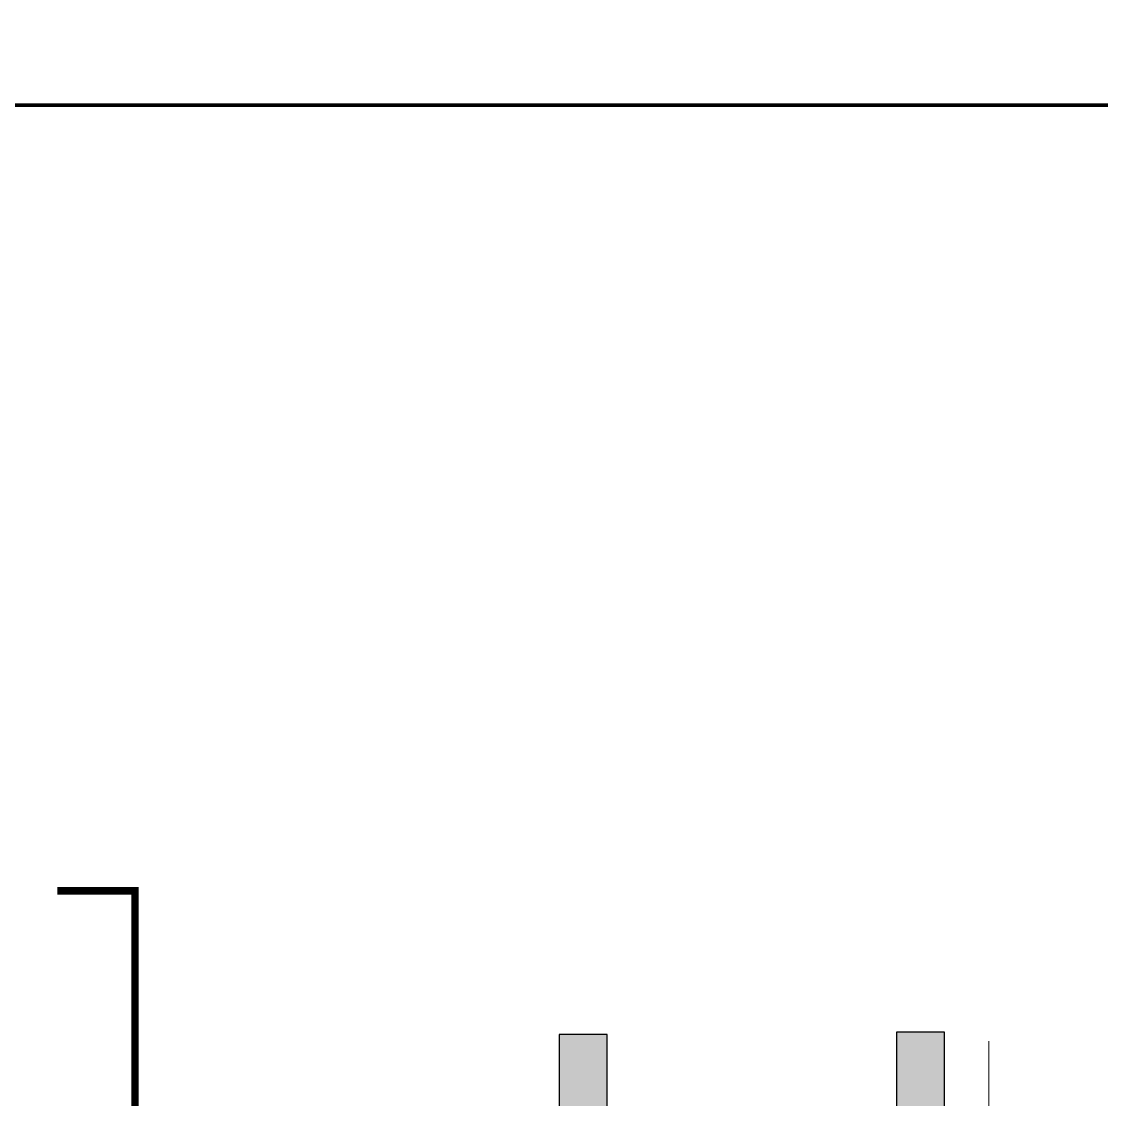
# Model space of a CAD drawing. Header units: millimetres. Extents: x 13114 to 67229, y 22859 to 38520.
# Drawn here: x 18976.8 to 19158.2, y 30730.2 to 30911.3 of the extents above; entities that cross this region are included whole.
import ezdxf

# ---------------------------------------------------------------- set-up
doc = ezdxf.new("R2010")
doc.units = ezdxf.units.MM
doc.layers.add('План_Штампы', color=7, linetype='Continuous')

# ---------------------------------------------------------------- blocks, each defined once
blk = doc.blocks.new('A$C7B4425F7')
at = {"true_color": 0xffffff}
blk.add_hatch(color=7, dxfattribs=at).paths.add_polyline_path([(0, 0), (-16, 0), (-16, -8), (0, -8)])
h = blk.add_hatch(color=126)
h.paths.add_polyline_path([(-0.2, -0.2), (-15.8, -0.2), (-15.8, -7.8), (-0.2, -7.8)])
h.paths.add_polyline_path([(-11.76, -2.03), (-11.76, -3.66), (-11.17, -3.66, -0.568275), (-11.17, -6.18), (-12.58, -6.18), (-12.58, -2.03)], flags=16)
h.paths.add_polyline_path([(-13.33, -4.12, -0.495768), (-13.59, -6.18), (-15.03, -6.18), (-15.03, -2.03), (-13.59, -2.03, -0.487973)], flags=16)
h.paths.add_polyline_path([(-10.25, -2.03), (-9.48, -2.03), (-9.48, -6.18), (-10.25, -6.18)], flags=16)
h.paths.add_polyline_path([(-13.84, -3.69), (-14.24, -3.69), (-14.24, -3.03), (-13.9, -3.03, -0.692621)], flags=0)
h.paths.add_polyline_path([(-9.15, -2.03), (-8.4, -2.03), (-8.04, -3.07), (-7.68, -2.03), (-6.93, -2.03), (-7.64, -4.1), (-6.93, -6.18), (-7.68, -6.18), (-8.04, -5.14), (-8.4, -6.18), (-9.15, -6.18), (-8.44, -4.1)], flags=16)
h.paths.add_polyline_path([(-11.76, -4.46), (-11.42, -4.46, -0.692621), (-11.36, -5.12), (-11.76, -5.12)], flags=0)
h.paths.add_polyline_path([(-13.9, -5.2), (-14.24, -5.2), (-14.24, -4.55), (-13.84, -4.55, -0.708038)], flags=0)
edge = h.paths.add_edge_path(flags=16)
edge.add_ellipse((-5.51, -4.08), major_axis=(0, 2.05), ratio=0.586184, start_angle=0, end_angle=360)
edge = h.paths.add_edge_path(flags=0)
edge.add_ellipse((-5.51, -4.08), major_axis=(0, 1.14), ratio=0.454828, start_angle=0, end_angle=360)
h.paths.add_polyline_path([(-4.13, -4.96, 0.377264), (-3.48, -4.52, 0.0555), (-3.16, -2.03), (-1.66, -2.03), (-1.66, -4.96), (-0.96, -4.96), (-0.96, -7.01), (-1.75, -7.01), (-1.75, -6.18), (-3.3, -6.18), (-3.3, -7.02), (-4.13, -7.02)], flags=16)
h.paths.add_polyline_path([(-2.73, -2.91), (-2.28, -2.91), (-2.28, -4.96), (-3.05, -4.96, 0.079136)], flags=0)
at = {"color": 126}
blk.add_lwpolyline([(-16, -8), (0, -8), (0, 0), (-16, 0)], close=True, dxfattribs=at)

msp = doc.modelspace()

# ---------------------------------------------------------------- linework, layer by layer
at = {"color": 1, "lineweight": 100}
for points in [[(18739.68, 31292.29), (19339.68, 31292.29), (19339.68, 30897.29), (18739.68, 30897.29)], [(18739.68, 30897.29), (19339.68, 30897.29), (19339.68, 30502.29), (18739.68, 30502.29)]]:
    msp.add_lwpolyline(points, close=True, dxfattribs=at)
at = {"lineweight": 0, "const_width": 1.26}
msp.add_lwpolyline([(18995.84, 30726.69), (18995.84, 30765.22), (18982.81, 30765.22)], dxfattribs=at)
at = {"lineweight": 0}
msp.add_lwpolyline([(19139.3, 30739.99), (19139.3, 30528.1)], dxfattribs=at)

# ---------------------------------------------------------------- block references
at = {"layer": 'План_Штампы', "xscale": 1.008, "yscale": 1.008, "zscale": 1.008, "rotation": 90}
for p in [(19123.81, 30741.46), (19067.11, 30741.08)]:
    msp.add_blockref('A$C7B4425F7', p, dxfattribs=at)

doc.saveas('drawing.dxf')
